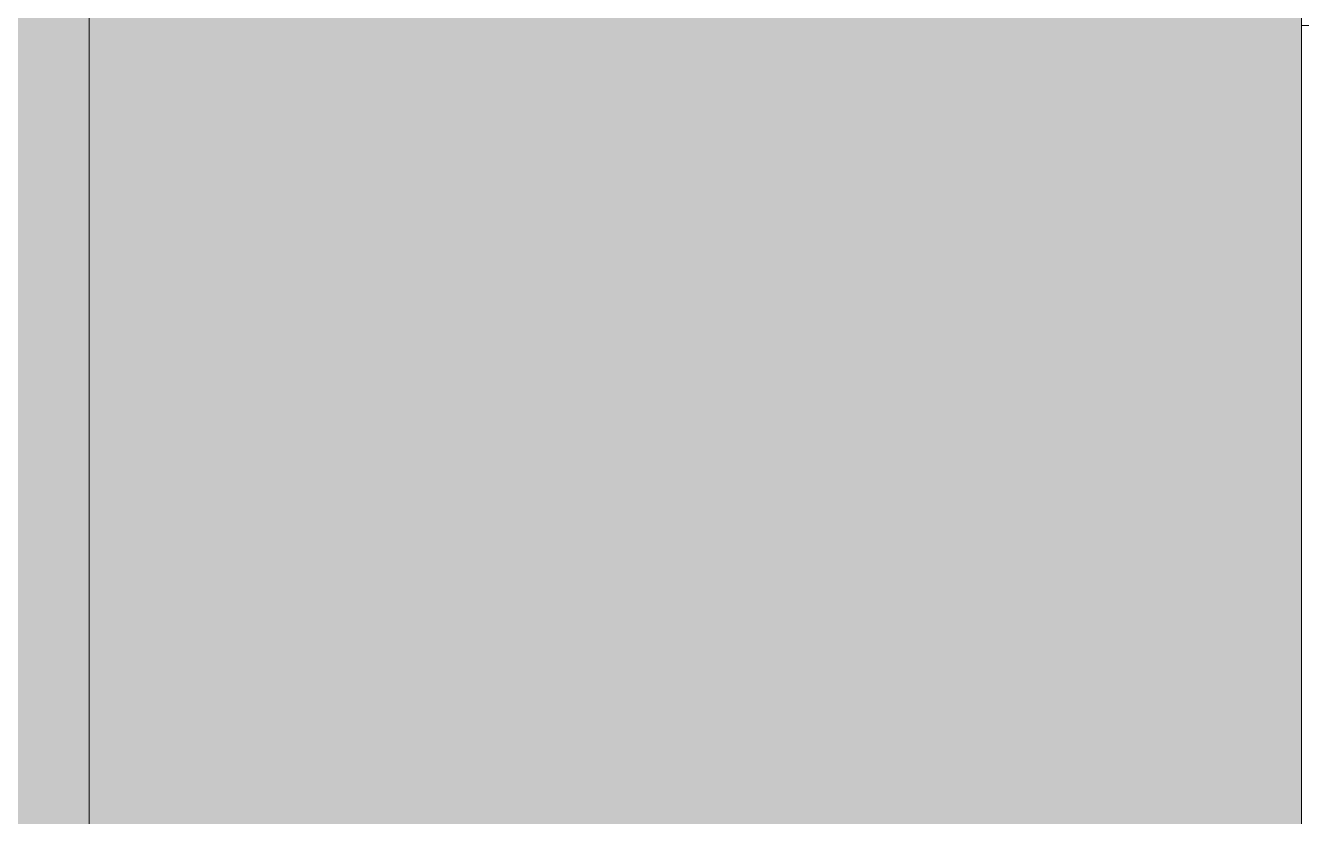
# Model space of a CAD drawing. Header units: inches. Extents: x 20426 to 81837, y -461 to 713.
# Drawn here: x 24730.758 to 24735.474, y 323.402 to 326.326 of the extents above; entities that cross this region are included whole.
import ezdxf

# ---------------------------------------------------------------- set-up
doc = ezdxf.new("R2010")
doc.units = ezdxf.units.IN
doc.header["$MEASUREMENT"] = 0
for name, color, linetype, lineweight in [('A-WALL', 113, 'Continuous', 13), ('A-WALL-PATT', 111, 'Continuous', 13), ('L-SITE-WALL', 31, 'Continuous', 13)]:
    doc.layers.add(name, color=color, linetype=linetype, lineweight=lineweight)

# ---------------------------------------------------------------- blocks, each defined once
blk = doc.blocks.new('Basic Wall _ arcoPlus - 547 - ___-606817-Elevation - South')
at = {"layer": 'A-WALL'}
blk.add_line((22792.15, 326.3264), (25983.7652, 326.3264), dxfattribs=at)
blk.add_line((22792.15, 326.3264), (25983.7652, 326.3264), dxfattribs=at)

msp = doc.modelspace()

# ---------------------------------------------------------------- hatches: boundary and pattern name
at = {"layer": 'A-WALL-PATT', "lineweight": 9}
h = msp.add_hatch(dxfattribs=at)
h.set_pattern_fill('FP_13', color=256, style=0, pattern_type=2)
h.set_pattern_definition([(90, (27937.365, 0), (-19.685, 1e-15), [])])
h.paths.add_polyline_path([(26674.2987, 193.456), (27615.2141, 193.456), (27615.2141, 228), (24754.2141, 228), (24754.2141, 193.456), (26665.6592, 193.456)], flags=0)
h.paths.add_polyline_path([(27790.4618, 265.2), (27790.4618, 265.2005), (27790.6687, 267.892), (27790.4618, 269.0065), (27790.4618, 265.2002)], flags=0)
h.paths.add_polyline_path([(27339.54, 228.0625), (27615.2141, 228.0625), (27615.2141, 240), (27774.1255, 240), (27774.1255, 259), (27790.2235, 259), (27790.2235, 265.2), (27818.213, 265.2), (27818.213, 259), (27834.2695, 259), (27834.2695, 240), (27868.3561, 240), (27868.3874, 242.125), (27921.5749, 242.125), (27921.5749, 242.75), (27922.0749, 242.75), (27922.0749, 242.125), (27927.0891, 242.125), (27927.0891, 327.1144), (24730.9926, 327.1144), (24730.9926, 240), (24754.2141, 240), (24754.2141, 228.0625), (27270.424, 228.0625)], flags=0)
h.paths.add_polyline_path([(27790.4618, 265.2005), (27790.4618, 269.0063), (27790.6687, 267.892)], flags=0)
h.paths.add_polyline_path([(27790.4618, 269.0063), (27790.4618, 269.0065), (27790.2235, 270.2897)], flags=0)
h.paths.add_polyline_path([(27791.1685, 269.7857), (27791.1685, 269.7858), (27790.8973, 270.8661)], flags=0)
at = {"layer": 'L-SITE-WALL'}
for points in [[(24724.4529, 240), (24730.9926, 240), (24730.9926, 327.1144), (24735.4739, 327.1144), (24735.4739, 328.8264), (24730.9926, 328.8264), (24730.9926, 329.9484), (24735.4739, 329.9484), (24735.4739, 335.835), (24723.3489, 335.835), (24723.3489, 240)], [(24735.4739, 240), (24735.4739, 327.1144), (24730.9926, 327.1144), (24730.9926, 240), (24734.9485, 240)]]:
    msp.add_hatch(color=256, dxfattribs=at).paths.add_polyline_path(points, flags=0)

# ---------------------------------------------------------------- linework, layer by layer
at = {"layer": 'A-WALL'}
msp.add_line((24730.9926, 240), (24730.9926, 328.8264), dxfattribs=at)
at = {"layer": 'L-SITE-WALL'}
msp.add_line((24735.4739, 335.835), (24735.4739, 240), dxfattribs=at)

# ---------------------------------------------------------------- block references
at = {"layer": 'A-WALL'}
msp.add_blockref('Basic Wall _ arcoPlus - 547 - ___-606817-Elevation - South', (1943.3239, 0), dxfattribs=at)

doc.saveas('drawing.dxf')
